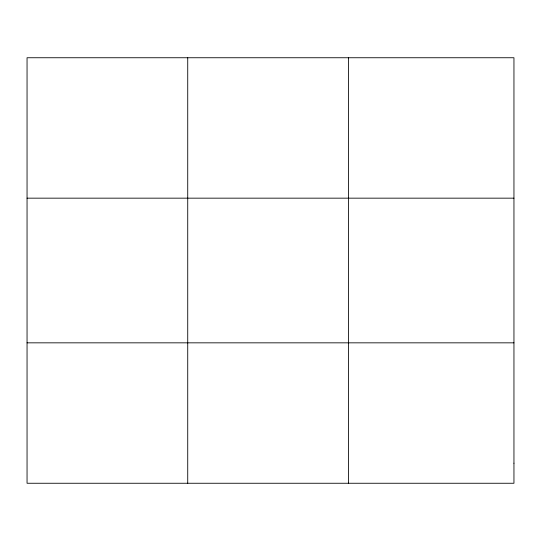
<?xml version="1.0" encoding="UTF-8"?>
<svg xmlns="http://www.w3.org/2000/svg" width="541" height="541" viewBox="0 0 541 541"><rect width="100%" height="100%" fill="white"/><g stroke="black" fill="none" stroke-linecap="round" stroke-linejoin="round"><path stroke-width="0.81" d="M187.727 57.745L187.727 483.255M348.404 57.745L348.404 483.255M27.05 198.162L513.95 198.162M27.05 342.838L513.95 342.838M513.95 463.191L513.95 483.255L27.05 483.255L27.05 57.745L513.95 57.745L513.95 463.191"/></g></svg>
